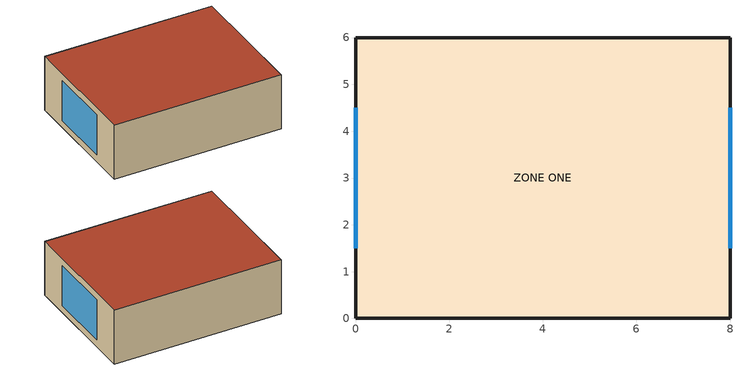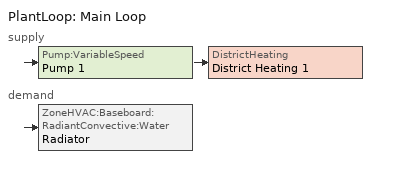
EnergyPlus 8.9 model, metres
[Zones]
ZONE ONE
 floor ground (LTFLOOR): 0,0 0,6 8,6 8,0 z0
 wall outside (LTWALL): 8,6 0,6 0,0 8,0 8,6 z0:2.7
 window (DOUBLE PANE WINDOW): 8,1.5 8,4.5 / 0,4.5 0,1.5 z0.35:2.35
 roof outside (LTROOF): 0,6 0,0 8,0 8,6 z2.7
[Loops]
PlantLoop 'Main Loop'
 supply: Pump:VariableSpeed 'Pump 1' > DistrictHeating 'District Heating 1'
 demand: ZoneHVAC:Baseboard:RadiantConvective:Water 'Radiator'
[Building]
Residential_DH: North Axis {deg}=0; Terrain=Urban; Loads Convergence Tolerance Value=0.04; Temperature Convergence Tolerance Value {deltaC}=0.4; Solar Distribution=FullInteriorAndExterior; Minimum Number of Warmup Days=6
[Site:Location]
Stockholm (Arlanda): Latitude {deg}=0; Longitude {deg}=0; Time Zone {hr}=0; Elevation {m}=0
[Site:GroundTemperature:BuildingSurface]
18.3, 18.2, 18.3, 18.4, 20.1, 22, 22.3, 22.5, 22.5, 20.7, 18.9, 18.5
[WindowMaterial:Glazing]
CLEAR 6MM: Optical Data Type=SpectralAverage; Thickness {m}=0.006; Solar Transmittance at Normal Incidence=0.775; Front Side Solar Reflectance at Normal Incidence=0.071; Back Side Solar Reflectance at Normal Incidence=0.071; Visible Transmittance at Normal Incidence=0.881; Front Side Visible Reflectance at Normal Incidence=0.08; Back Side Visible Reflectance at Normal Incidence=0.08; Infrared Transmittance at Normal Incidence=0; Front Side Infrared Hemispherical Emissivity=0.84; Back Side Infrared Hemispherical Emissivity=0.84; Conductivity {W/m-K}=0.9
[WindowMaterial:Gas]
AIR 3MM: Gas Type=Air; Thickness {m}=0.0032
[Construction]
DOUBLE PANE WINDOW: CLEAR 6MM, AIR 3MM, CLEAR 6MM
LTWALL: WOOD SIDING-1, FIBERGLASS QUILT-1, PLASTERBOARD-1
LTFLOOR: HF-C5
LTROOF: ROOF DECK, FIBERGLASS QUILT-2, PLASTERBOARD-2
[Material] Thermal Absorptance=0.9
Name | Roughness | Thickness {m} | Conductivity {W/m-K} | Density {kg/m3} | Specific Heat {J/kg-K} | Solar Absorptance | Visible Absorptance
PLASTERBOARD-1 | MediumSmooth | 0.012 | 0.16 | 950 | 840 | 0.6 | 0.6
FIBERGLASS QUILT-1 | Rough | 0.066 | 0.04 | 12 | 840 | 0.6 | 0.6
WOOD SIDING-1 | Rough | 0.009 | 0.14 | 530 | 900 | 0.6 | 0.6
PLASTERBOARD-2 | Rough | 0.01 | 0.16 | 950 | 840 | 0.6 | 0.6
FIBERGLASS QUILT-2 | Rough | 0.1118 | 0.04 | 12 | 840 | 0.6 | 0.6
ROOF DECK | Rough | 0.019 | 0.14 | 530 | 900 | 0.6 | 0.6
HF-C5 | MediumRough | 0.1015 | 1.7296 | 2243 | 837 | 0.65 | 0.65
[ExternalInterface:FunctionalMockupUnitExport:From:Variable]
Name | Output:Variable Index Key | Output:Variable | FMU Variable
 | DISTRICT HEATING 1 | District Heating Mass Flow Rate | mdot
 | DISTRICT HEATING 1 | District Heating Inlet Temperature | Tr_second
 | ZONE ONE | Zone Air Temperature | Tindoor
[ExternalInterface:FunctionalMockupUnitExport:To:Schedule]
Schedule=SupplyTempFMU; FMU Variable=Ts_second; Initial Value=60
[ZoneHVAC:Baseboard:RadiantConvective:Water]
Radiator: Rated Average Water Temperature {C}=45; Rated Water Mass Flow Rate {kg/s}=0.063; Heating Design Capacity Method=HeatingDesignCapacity; Heating Design Capacity {W}=10000; Fraction of Autosized Heating Design Capacity=1; Maximum Water Flow Rate {m3/s}=0.00007; Convergence Tolerance=0.001; Fraction Radiant=0.4; Surface 1=SURFACE NORTH; Fraction of Radiant Energy to Surface 1=0.25; Surface 2=ZONE SURFACE EAST; Fraction of Radiant Energy to Surface 2=0.25; Surface 3=ZONE SURFACE WEST; Fraction of Radiant Energy to Surface 3=0.25; Surface 4=ZONE SURFACE SOUTH; Fraction of Radiant Energy to Surface 4=0.25
[Pump:VariableSpeed]
Pump 1: Design Maximum Flow Rate {m3/s}=0.005; Design Pump Head {Pa}=179352; Design Power Consumption {W}=2250; Motor Efficiency=0.9; Coefficient 2 of the Part Load Performance Curve=1; Design Minimum Flow Rate {m3/s}=0; Pump Control Type=Continuous; Design Power Sizing Method=PowerPerFlowPerPressure; Design Electric Power per Unit Flow Rate {W/(m3/s)}=348701.1; Design Shaft Power per Unit Flow Rate per Unit Head {W/((m3/s)-Pa)}=1.28205
[DistrictHeating]
District Heating 1: Nominal Capacity {W}=10000
[PlantLoop]
Main Loop: Fluid Type=Water; Plant Equipment Operation Scheme=Main Loop Operation; Maximum Loop Temperature {C}=100; Minimum Loop Temperature {C}=3; Maximum Loop Flow Rate {m3/s}=0.005; Minimum Loop Flow Rate {m3/s}=0; Plant Loop Volume {m3}=autocalculate; Load Distribution Scheme=SequentialLoad; Plant Loop Demand Calculation Scheme=SingleSetpoint; Common Pipe Simulation=None; Pressure Simulation Type=None; Loop Circulation Time {minutes}=2
[PlantEquipmentList]
Heating Plant: District Heating 1
[PlantEquipmentOperation:HeatingLoad]
Purchaise Only: Load Range 1 Lower Limit {W}=0; Load Range 1 Upper Limit {W}=1000000000; Range 1 Equipment List=Heating Plant
[PlantEquipmentOperationSchemes]
Main Loop Operation: Control Scheme 1=Purchaise Only; Control Scheme 1 Schedule=On/Off Schedule
[SetpointManager:Scheduled]
Main Loop SetPoint: Control Variable=Temperature; Schedule=SupplyTempFMU; Setpoint Node or NodeList=Main Loop SetPoint Node
[Lights]
ZONE ONE Lights: Zone or ZoneList=ZONE ONE; Schedule=Office Lighting; Design Level Calculation Method=LightingLevel; Lighting Level {W}=1000; Fraction Replaceable=1; Return Air Fraction Calculated from Plenum Temperature=No
[Zone]
ZONE ONE: 0, 0, 0, 1, 1, 2.7, 129.6
[Zone equipment]
ZONE ONE: Radiator
[ZoneControl:Thermostat]
ZONE ONE Thermostat: Zone or ZoneList=ZONE ONE; Control Type Schedule=ALWAYS 4; Control 1=Office Thermostat Dual SP Control
[ThermostatSetpoint:DualSetpoint]
Office Thermostat Dual SP Control: Heating Setpoint Temperature Schedule=ALWAYS 20; Cooling Setpoint Temperature Schedule=ALWAYS 24
[Schedule:Compact]
On/Off Schedule: Through: 12/31, For: AllDays, Until: 24:00, 1
Office Lighting: Through: 12/31, For: Weekdays SummerDesignDay, Until: 05:00, 0.05, Until: 07:00, 0.1, Until: 08:00, 0.3, Until: 17:00, 0.9, Until: 18:00, 0.5, Until: 20:00, 0.3, Until: 22:00, 0.2, Until: 23:00, 0.1, Until: 24:00, 0.05, For: Saturday WinterDesignDay, Until: 06:00, 0.05, Until: 08:00, 0.1, Until: 12:00, 0.3, Until: 17:00, 0.15, Until: 24:00, 0.05, For: Sunday Holidays AllOtherDays, Until: 24:00, 0.05
ALWAYS 4: Through: 12/31, For: AllDays, Until: 24:00, 4
ALWAYS 20: Through: 12/31, For: AllDays, Until: 24:00, 18
ALWAYS 24: Through: 12/31, For: AllDays, Until: 24:00, 24
